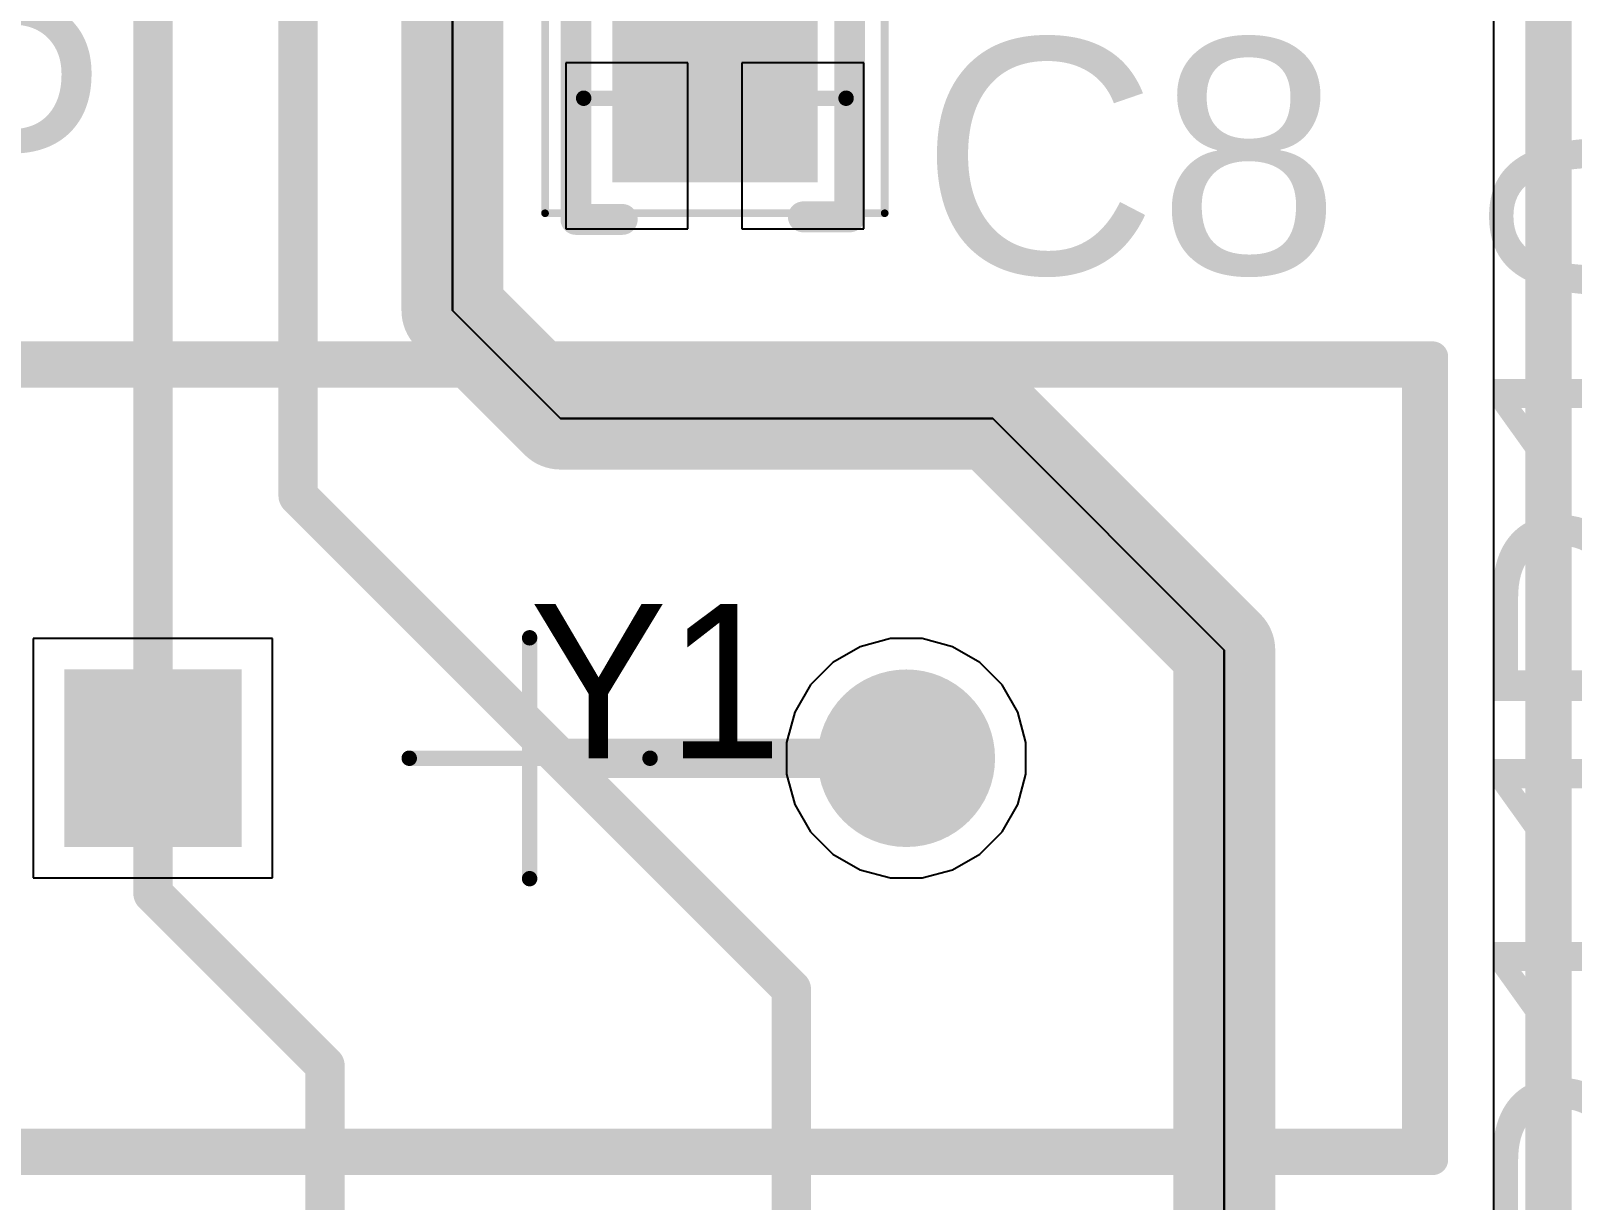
# Model space of a CAD drawing. Header units: millimetres. Extents: x 0.02 to 2.82, y 0.02 to 1.79.
# Drawn here: x 1.6937 to 2.0867, y 0.4286 to 0.7268 of the extents above; entities that cross this region are included whole.
import ezdxf

# ---------------------------------------------------------------- set-up
doc = ezdxf.new("R2010")
doc.units = ezdxf.units.MM
doc.header["$MEASUREMENT"] = 0
for name, color, linetype in [('BottomLayer', 5, 'Continuous'), ('BottomSolder', 6, 'Continuous'), ('Mechanical10', 56, 'Continuous'), ('Mechanical12', 56, 'Continuous'), ('Mechanical13', 56, 'Continuous'), ('Mechanical15', 56, 'Continuous'), ('MultiLayer', 9, 'Continuous'), ('PadHoleLayer', 156, 'Continuous'), ('TopLayer', 1, 'Continuous'), ('TopOverlay', 2, 'Continuous'), ('TopPaste', 8, 'Continuous'), ('TopSolder', 216, 'Continuous')]:
    doc.layers.add(name, color=color, linetype=linetype)
doc.styles.add('Arial', font='arial.ttf', dxfattribs={"height": 0.2})

# ---------------------------------------------------------------- blocks, each defined once
blk = doc.blocks.new('A_______ABL_16_000MHZ_B2_0_4')
at = {"layer": 'BottomLayer'}
blk.add_hatch(color=5, dxfattribs=at).paths.add_polyline_path([(-0.1187, 0.02264), (-0.07343, 0.02264), (-0.07343, -0.02264), (-0.1187, -0.02264)])
h = blk.add_hatch(color=5, dxfattribs=at)
edge = h.paths.add_edge_path()
edge.add_arc((0.09606, 0), 0.02264, 0, 360)
at = {"layer": 'BottomSolder'}
blk.add_hatch(color=6, dxfattribs=at).paths.add_polyline_path([(-0.1187, 0.02264), (-0.07343, 0.02264), (-0.07343, -0.02264), (-0.1187, -0.02264)])
h = blk.add_hatch(color=6, dxfattribs=at)
edge = h.paths.add_edge_path()
edge.add_arc((0.09606, 0), 0.02264, 0, 360)
at = {"layer": 'MultiLayer'}
blk.add_hatch(color=9, dxfattribs=at).paths.add_polyline_path([(-0.1187, 0.02264), (-0.07343, 0.02264), (-0.07343, -0.02264), (-0.1187, -0.02264)])
h = blk.add_hatch(color=9, dxfattribs=at)
edge = h.paths.add_edge_path()
edge.add_arc((0.09606, 0), 0.02264, 0, 360)
at = {"layer": 'PadHoleLayer'}
h = blk.add_hatch(color=156, dxfattribs=at)
edge = h.paths.add_edge_path()
edge.add_arc((-0.09606, 0), 0.0128, 0, 360)
h = blk.add_hatch(color=156, dxfattribs=at)
edge = h.paths.add_edge_path()
edge.add_arc((0.09606, 0), 0.0128, 0, 360)
at = {"layer": 'TopLayer'}
blk.add_hatch(color=1, dxfattribs=at).paths.add_polyline_path([(-0.1187, 0.02264), (-0.07343, 0.02264), (-0.07343, -0.02264), (-0.1187, -0.02264)])
h = blk.add_hatch(color=1, dxfattribs=at)
edge = h.paths.add_edge_path()
edge.add_arc((0.09606, 0), 0.02264, 0, 360)
at = {"layer": 'TopSolder'}
blk.add_hatch(color=216, dxfattribs=at).paths.add_polyline_path([(-0.1187, 0.02264), (-0.07343, 0.02264), (-0.07343, -0.02264), (-0.1187, -0.02264)])
h = blk.add_hatch(color=216, dxfattribs=at)
edge = h.paths.add_edge_path()
edge.add_arc((0.09606, 0), 0.02264, 0, 360)
at = {"layer": 'Mechanical10', "const_width": 0.00787}
for points in [[(-0.23031, 0.10236), (0.23031, 0.10236)], [(0.23031, -0.10236), (0.23031, 0.10236)], [(-0.23031, -0.10236), (0.23031, -0.10236)]]:
    blk.add_lwpolyline(points, dxfattribs=at)
at = {"layer": 'Mechanical10', "const_width": 0.00394}
for points in [[(0.22835, 0.10236, 1), (0.23228, 0.10236, 1)], [(0.22835, 0.10236, 1), (0.23228, 0.10236, 1)], [(0.22835, -0.10236, 1), (0.23228, -0.10236, 1)], [(0.22835, -0.10236, 1), (0.23228, -0.10236, 1)]]:
    blk.add_lwpolyline(points, format="xyb", close=True, dxfattribs=at)
at = {"layer": 'Mechanical12', "const_width": 0.00591}
for points in [[(-0.22638, 0.09843), (0.22638, 0.09843)], [(0.22638, -0.09843), (0.22638, 0.09843)], [(-0.22638, -0.09843), (0.22638, -0.09843)]]:
    blk.add_lwpolyline(points, dxfattribs=at)
at = {"layer": 'Mechanical12', "const_width": 0.00295}
for points in [[(0.2249, 0.09843, 1), (0.22785, 0.09843, 1)], [(0.2249, 0.09843, 1), (0.22785, 0.09843, 1)], [(0.2249, -0.09843, 1), (0.22785, -0.09843, 1)], [(0.2249, -0.09843, 1), (0.22785, -0.09843, 1)]]:
    blk.add_lwpolyline(points, format="xyb", close=True, dxfattribs=at)
at = {"layer": 'Mechanical15'}
for points, const_width in [([(-0.23031, 0.10236), (0.23031, 0.10236)], 0.00787), ([(0.23031, -0.10236), (0.23031, 0.10236)], 0.00787), ([(0, -0.03071), (0, 0.03071)], 0.00394), ([(-0.03071, 0), (0.03071, 0)], 0.00394), ([(-0.23031, -0.10236), (0.23031, -0.10236)], 0.00787)]:
    blk.add_lwpolyline(points, dxfattribs=dict(at, const_width=const_width))
for points, const_width in [([(0.22835, 0.10236, 1), (0.23228, 0.10236, 1)], 0.00394), ([(0.22835, 0.10236, 1), (0.23228, 0.10236, 1)], 0.00394), ([(-0.00098, 0.03071, 1), (0.00098, 0.03071, 1)], 0.00197), ([(-0.03169, 0, 1), (-0.02972, 0, 1)], 0.00197), ([(0.02972, 0, 1), (0.03169, 0, 1)], 0.00197), ([(-0.00098, -0.03071, 1), (0.00098, -0.03071, 1)], 0.00197), ([(0.22835, -0.10236, 1), (0.23228, -0.10236, 1)], 0.00394), ([(0.22835, -0.10236, 1), (0.23228, -0.10236, 1)], 0.00394)]:
    blk.add_lwpolyline(points, format="xyb", close=True, dxfattribs=dict(at, const_width=const_width))
at = {"layer": 'TopOverlay', "const_width": 0.00787}
for points in [[(-0.22638, 0.09843), (0.22638, 0.09843)], [(0.22638, -0.09843), (0.22638, 0.09843)], [(-0.22638, -0.09843), (0.22638, -0.09843)]]:
    blk.add_lwpolyline(points, dxfattribs=at)
at = {"layer": 'TopOverlay', "const_width": 0.00394}
for points in [[(0.22441, 0.09843, 1), (0.22835, 0.09843, 1)], [(0.22441, 0.09843, 1), (0.22835, 0.09843, 1)], [(0.22441, -0.09843, 1), (0.22835, -0.09843, 1)], [(0.22441, -0.09843, 1), (0.22835, -0.09843, 1)]]:
    blk.add_lwpolyline(points, format="xyb", close=True, dxfattribs=at)
at = {"layer": 'Mechanical10'}
blk.add_text('Y1', height=0.03937, dxfattribs=at).set_placement((0, 0))
blk = doc.blocks.new('CAP_POL_1206_3216_55')
at = {"layer": 'Mechanical13'}
blk.add_hatch(color=56, dxfattribs=at).paths.add_polyline_path([(-0.06752, -0.03346), (-0.03445, -0.03346), (-0.03445, 0.03346), (-0.06752, 0.03346)])
at = {"layer": 'TopLayer'}
for points in [[(-0.01614, -0.02421), (-0.08701, -0.02421), (-0.08701, 0.02421), (-0.01614, 0.02421)], [(0.08701, -0.02421), (0.01614, -0.02421), (0.01614, 0.02421), (0.08701, 0.02421)]]:
    blk.add_hatch(color=1, dxfattribs=at).paths.add_polyline_path(points)
at = {"layer": 'TopOverlay'}
for points in [[(-0.10695, 0.01075), (-0.10105, 0.01075), (-0.10105, 0.03438), (-0.10695, 0.03438)], [(-0.1063, -0.03543), (-0.10039, -0.03543), (-0.10039, -0.01181), (-0.1063, -0.01181)]]:
    blk.add_hatch(color=2, dxfattribs=at).paths.add_polyline_path(points)
at = {"layer": 'TopPaste'}
for points in [[(-0.01614, -0.02421), (-0.08701, -0.02421), (-0.08701, 0.02421), (-0.01614, 0.02421)], [(0.08701, -0.02421), (0.01614, -0.02421), (0.01614, 0.02421), (0.08701, 0.02421)]]:
    blk.add_hatch(color=8, dxfattribs=at).paths.add_polyline_path(points)
at = {"layer": 'TopSolder'}
for points in [[(-0.01417, -0.02618), (-0.08898, -0.02618), (-0.08898, 0.02618), (-0.01417, 0.02618)], [(0.08898, -0.02618), (0.01417, -0.02618), (0.01417, 0.02618), (0.08898, 0.02618)]]:
    blk.add_hatch(color=216, dxfattribs=at).paths.add_polyline_path(points)
at = {"layer": 'Mechanical13', "const_width": 0.00394}
for points in [[(0.06752, 0.03346), (-0.06693, 0.03346)], [(-0.06693, -0.03346), (-0.06693, 0.03346)], [(0.06752, -0.03346), (0.06752, 0.03346)], [(0.06752, -0.03346), (-0.06693, -0.03346)]]:
    blk.add_lwpolyline(points, dxfattribs=at)
at = {"layer": 'Mechanical13', "const_width": 0.00197}
for points in [[(-0.06791, 0.03346, 1), (-0.06594, 0.03346, 1)], [(-0.06791, 0.03346, 1), (-0.06594, 0.03346, 1)], [(0.06653, 0.03346, 1), (0.0685, 0.03346, 1)], [(0.06653, 0.03346, 1), (0.0685, 0.03346, 1)], [(-0.06791, -0.03346, 1), (-0.06594, -0.03346, 1)], [(-0.06791, -0.03346, 1), (-0.06594, -0.03346, 1)], [(0.06653, -0.03346, 1), (0.0685, -0.03346, 1)], [(0.06653, -0.03346, 1), (0.0685, -0.03346, 1)]]:
    blk.add_lwpolyline(points, format="xyb", close=True, dxfattribs=at)
at = {"layer": 'Mechanical15'}
for points, const_width in [([(-0.09685, -0.04331), (-0.09685, 0.04331)], 0.00197), ([(0.09685, 0.04331), (-0.09685, 0.04331)], 0.00197), ([(0.09685, -0.04331), (0.09685, 0.04331)], 0.00197), ([(0, -0.01969), (0, 0.01969)], 0.00394), ([(0.01969, 0), (-0.01969, 0)], 0.00394), ([(0.09685, -0.04331), (-0.09685, -0.04331)], 0.00197)]:
    blk.add_lwpolyline(points, dxfattribs=dict(at, const_width=const_width))
for points, const_width in [([(-0.09734, 0.04331, 1), (-0.09636, 0.04331, 1)], 0.000984), ([(-0.09734, 0.04331, 1), (-0.09636, 0.04331, 1)], 0.000984), ([(0.09636, 0.04331, 1), (0.09734, 0.04331, 1)], 0.000984), ([(0.09636, 0.04331, 1), (0.09734, 0.04331, 1)], 0.000984), ([(-0.00098, 0.01969, 1), (0.00098, 0.01969, 1)], 0.00197), ([(-0.02067, 0, 1), (-0.0187, 0, 1)], 0.00197), ([(0.0187, 0, 1), (0.02067, 0, 1)], 0.00197), ([(-0.00098, -0.01969, 1), (0.00098, -0.01969, 1)], 0.00197), ([(-0.09734, -0.04331, 1), (-0.09636, -0.04331, 1)], 0.000984), ([(-0.09734, -0.04331, 1), (-0.09636, -0.04331, 1)], 0.000984), ([(0.09636, -0.04331, 1), (0.09734, -0.04331, 1)], 0.000984), ([(0.09636, -0.04331, 1), (0.09734, -0.04331, 1)], 0.000984)]:
    blk.add_lwpolyline(points, format="xyb", close=True, dxfattribs=dict(at, const_width=const_width))
at = {"layer": 'TopOverlay'}
for points, const_width in [([(-0.11713, 0.04724, 1), (-0.12697, 0.04724, 1)], 0.00984), ([(-0.12943, 0.04724, 1), (-0.12451, 0.04724, 1)], 0.00492), ([(-0.11959, 0.04724, 1), (-0.11467, 0.04724, 1)], 0.00492), ([(-0.10892, 0.03438, 1), (-0.10499, 0.03438, 1)], 0.00394), ([(-0.10892, 0.03438, 1), (-0.10499, 0.03438, 1)], 0.00394), ([(-0.10105, 0.03438, 1), (-0.09711, 0.03438, 1)], 0.00394), ([(0.0958, 0.03438, 1), (0.09974, 0.03438, 1)], 0.00394), ([(0.0958, 0.03438, 1), (0.09974, 0.03438, 1)], 0.00394), ([(0.0958, 0.02257, 1), (0.09974, 0.02257, 1)], 0.00394), ([(-0.10892, 0.01076, 1), (-0.10499, 0.01076, 1)], 0.00394), ([(-0.10892, 0.01076, 1), (-0.10499, 0.01076, 1)], 0.00394), ([(-0.10105, 0.01076, 1), (-0.09711, 0.01076, 1)], 0.00394), ([(-0.10105, 0.01076, 1), (-0.09711, 0.01076, 1)], 0.00394), ([(-0.10827, -0.01181, 1), (-0.10433, -0.01181, 1)], 0.00394), ([(-0.10827, -0.01181, 1), (-0.10433, -0.01181, 1)], 0.00394), ([(-0.10039, -0.01181, 1), (-0.09646, -0.01181, 1)], 0.00394), ([(-0.10039, -0.01181, 1), (-0.09646, -0.01181, 1)], 0.00394), ([(0.09646, -0.02362, 1), (0.10039, -0.02362, 1)], 0.00394), ([(-0.10827, -0.03543, 1), (-0.10433, -0.03543, 1)], 0.00394), ([(-0.10827, -0.03543, 1), (-0.10433, -0.03543, 1)], 0.00394), ([(-0.10039, -0.03543, 1), (-0.09646, -0.03543, 1)], 0.00394), ([(0.09646, -0.03543, 1), (0.10039, -0.03543, 1)], 0.00394), ([(0.09646, -0.03543, 1), (0.10039, -0.03543, 1)], 0.00394)]:
    blk.add_lwpolyline(points, format="xyb", close=True, dxfattribs=dict(at, const_width=const_width))
at = {"layer": 'TopOverlay', "const_width": 0.00787}
for points in [[(0.09777, 0.03438), (-0.10696, 0.03438)], [(-0.10696, 0.01076), (-0.10696, 0.03438)], [(-0.09908, 0.01076), (-0.09908, 0.03438)], [(0.09777, 0.02257), (0.09777, 0.03438)], [(-0.09908, 0.01076), (-0.10696, 0.01076)], [(-0.1063, -0.03543), (-0.1063, -0.01181)], [(-0.09843, -0.01181), (-0.1063, -0.01181)], [(-0.09843, -0.03543), (-0.09843, -0.01181)], [(0.09843, -0.03543), (0.09843, -0.02362)], [(0.09843, -0.03543), (-0.1063, -0.03543)]]:
    blk.add_lwpolyline(points, dxfattribs=at)

msp = doc.modelspace()

# ---------------------------------------------------------------- linework, layer by layer
at = {"layer": 'BottomLayer'}
for p, q in [((1.75531, 0.57185), (1.69429, 0.57185)), ((1.69429, 0.57185), (1.69429, 0.51083)), ((1.75531, 0.51083), (1.75531, 0.57185)), ((1.91291, 0.57185), (1.90515, 0.56977)), ((1.92095, 0.57185), (1.91291, 0.57185)), ((1.92871, 0.56977), (1.92095, 0.57185)), ((1.90515, 0.56977), (1.89819, 0.56575)), ((1.93566, 0.56575), (1.92871, 0.56977)), ((1.89819, 0.56575), (1.89251, 0.56007)), ((1.94134, 0.56007), (1.93566, 0.56575)), ((1.89251, 0.56007), (1.8885, 0.55312)), ((1.94536, 0.55312), (1.94134, 0.56007)), ((1.8885, 0.55312), (1.88642, 0.54536)), ((1.94744, 0.54536), (1.94536, 0.55312)), ((1.88642, 0.54536), (1.88642, 0.53732)), ((1.94744, 0.53732), (1.94744, 0.54536)), ((1.88642, 0.53732), (1.8885, 0.52956)), ((1.94536, 0.52956), (1.94744, 0.53732)), ((1.8885, 0.52956), (1.89251, 0.5226)), ((1.94134, 0.5226), (1.94536, 0.52956)), ((1.89251, 0.5226), (1.89819, 0.51692)), ((1.93566, 0.51692), (1.94134, 0.5226)), ((1.89819, 0.51692), (1.90515, 0.51291)), ((1.92871, 0.51291), (1.93566, 0.51692)), ((1.90515, 0.51291), (1.91291, 0.51083)), ((1.92095, 0.51083), (1.92871, 0.51291)), ((1.69429, 0.51083), (1.75531, 0.51083)), ((1.91291, 0.51083), (1.92095, 0.51083))]:
    msp.add_line(p, q, dxfattribs=at)
at = {"layer": 'TopLayer'}
for p, q in [((1.80118, 0.95079), (1.80118, 0.65551)), ((1.80118, 0.65551), (1.80118, 0.90994)), ((2.06666, 0.81505), (2.06666, 0.25188)), ((1.86122, 0.7187), (1.83012, 0.7187)), ((1.83012, 0.7187), (1.83012, 0.67638)), ((1.86122, 0.67638), (1.86122, 0.7187)), ((1.9061, 0.7187), (1.875, 0.7187)), ((1.875, 0.7187), (1.875, 0.67638)), ((1.9061, 0.67638), (1.9061, 0.7187)), ((1.83012, 0.67638), (1.86122, 0.67638)), ((1.875, 0.67638), (1.9061, 0.67638)), ((1.80118, 0.65551), (1.82874, 0.62795)), ((1.82874, 0.62795), (1.80118, 0.65551)), ((1.82874, 0.62795), (1.93898, 0.62795)), ((1.93898, 0.62795), (1.82874, 0.62795)), ((1.93898, 0.62795), (1.99803, 0.5689)), ((1.99803, 0.5689), (1.93898, 0.62795)), ((1.99803, 0.5689), (1.99803, 0.33215)), ((1.99803, 0.33215), (1.99803, 0.5689))]:
    msp.add_line(p, q, dxfattribs=at)
for points, const_width in [([(1.80118, 0.65551), (1.80118, 0.86652)], 0.02598), ([(1.76181, 0.60827), (1.76181, 0.8563)], 0.01), ([(1.7248, 0.50686), (1.7248, 0.82638)], 0.01), ([(2.08071, 0.24606), (2.08071, 0.82087)], 0.01181), ([(1.80118, 0.65551), (1.82874, 0.62795)], 0.02598), ([(1.82874, 0.62795), (1.93898, 0.62795)], 0.02598), ([(1.93898, 0.62795), (1.99803, 0.5689)], 0.02598), ([(1.76181, 0.60827), (1.82874, 0.54134)], 0.01), ([(1.99803, 0.39173), (1.99803, 0.5689)], 0.02598), ([(1.82874, 0.54134), (1.87402, 0.49606)], 0.01), ([(1.82874, 0.54134), (1.91693, 0.54134)], 0.01), ([(1.7248, 0.50686), (1.7687, 0.46296)], 0.01), ([(1.87402, 0.49606), (1.87402, 0.49606)], 0.01), ([(1.87402, 0.49606), (1.88763, 0.48244)], 0.01), ([(1.88763, 0.39681), (1.88763, 0.48244)], 0.01), ([(1.7687, 0.39173), (1.7687, 0.46296)], 0.01)]:
    msp.add_lwpolyline(points, dxfattribs=dict(at, const_width=const_width))
for points, const_width in [([(1.79468, 0.65551, 1), (1.80768, 0.65551, 1)], 0.01299), ([(1.79468, 0.65551, 1), (1.80768, 0.65551, 1)], 0.01299), ([(1.82224, 0.62795, 1), (1.83524, 0.62795, 1)], 0.01299), ([(1.82224, 0.62795, 1), (1.83524, 0.62795, 1)], 0.01299), ([(1.93248, 0.62795, 1), (1.94547, 0.62795, 1)], 0.01299), ([(1.93248, 0.62795, 1), (1.94547, 0.62795, 1)], 0.01299), ([(1.75931, 0.60827, 1), (1.76431, 0.60827, 1)], 0.005), ([(1.75931, 0.60827, 1), (1.76431, 0.60827, 1)], 0.005), ([(1.99154, 0.5689, 1), (2.00453, 0.5689, 1)], 0.01299), ([(1.99154, 0.5689, 1), (2.00453, 0.5689, 1)], 0.01299), ([(1.82624, 0.54134, 1), (1.83124, 0.54134, 1)], 0.005), ([(1.82624, 0.54134, 1), (1.83124, 0.54134, 1)], 0.005), ([(1.82624, 0.54134, 1), (1.83124, 0.54134, 1)], 0.005), ([(1.91443, 0.54134, 1), (1.91943, 0.54134, 1)], 0.005), ([(1.7223, 0.50686, 1), (1.7273, 0.50686, 1)], 0.005), ([(1.7223, 0.50686, 1), (1.7273, 0.50686, 1)], 0.005), ([(1.87152, 0.49606, 1), (1.87652, 0.49606, 1)], 0.005), ([(1.87152, 0.49606, 1), (1.87652, 0.49606, 1)], 0.005), ([(1.87152, 0.49606, 1), (1.87652, 0.49606, 1)], 0.005), ([(1.87152, 0.49606, 1), (1.87652, 0.49606, 1)], 0.005), ([(1.88513, 0.48244, 1), (1.89013, 0.48244, 1)], 0.005), ([(1.88513, 0.48244, 1), (1.89013, 0.48244, 1)], 0.005), ([(1.7662, 0.46296, 1), (1.7712, 0.46296, 1)], 0.005), ([(1.7662, 0.46296, 1), (1.7712, 0.46296, 1)], 0.005)]:
    msp.add_lwpolyline(points, format="xyb", close=True, dxfattribs=dict(at, const_width=const_width))

# ---------------------------------------------------------------- block references
at = {"rotation": 270}
msp.add_blockref('CAP_POL_1206_3216_55', (1.86811, 0.77717), dxfattribs=at)
msp.add_blockref('A_______ABL_16_000MHZ_B2_0_4', (1.82087, 0.54134))

# ---------------------------------------------------------------- texts
at = {"layer": 'TopOverlay', "style": 'Arial'}
for s, p in [('U5', (1.60553, 0.69639)), ('C8', (1.92049, 0.66489))]:
    msp.add_text(s, height=0.06, dxfattribs=at).set_placement(p)
for s, p in [('R10', (2.12645, 0.54904)), ('R11', (2.12645, 0.40549))]:
    msp.add_text(s, height=0.06, rotation=90, dxfattribs=at).set_placement(p)

doc.saveas('drawing.dxf')
